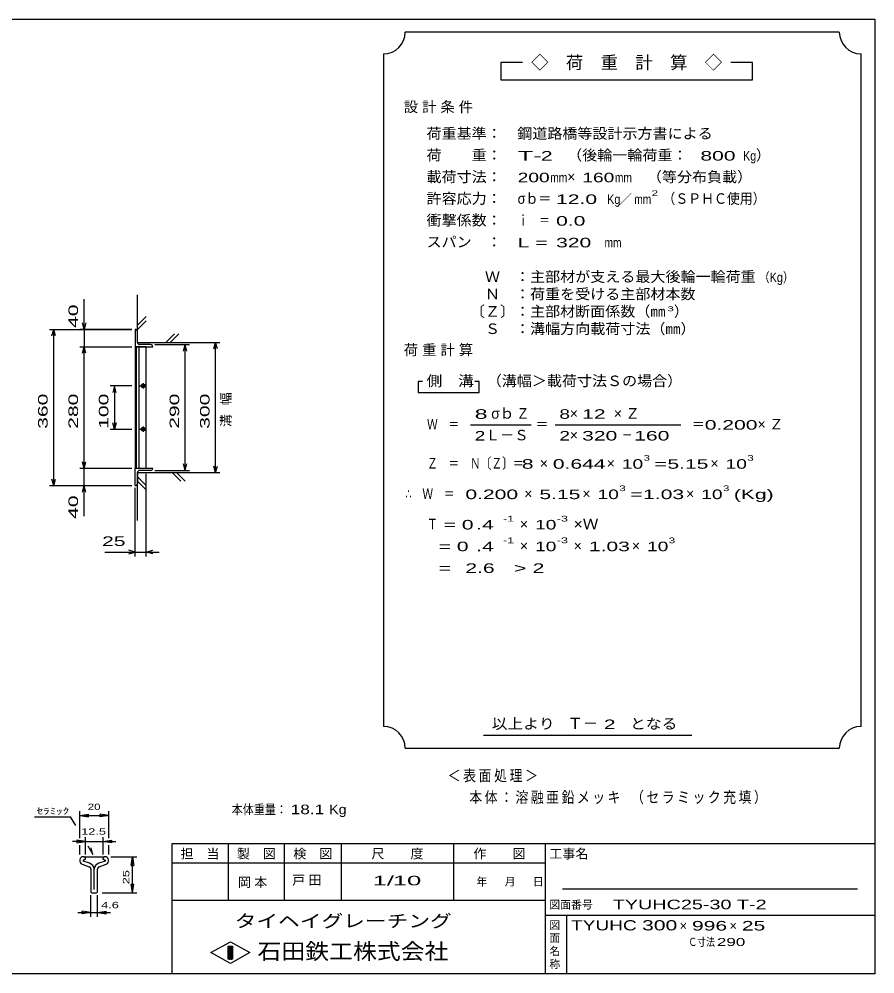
# Model space of a CAD drawing. Units: millimetres, scale not verified. Extents: x -1820 to 1724, y -1285 to 1059.
# Drawn here: x -248 to 1724, y -1141 to 1059 of the extents above; entities that cross this region are included whole.
import ezdxf
from ezdxf.enums import TextEntityAlignment as Align

# ---------------------------------------------------------------- set-up
doc = ezdxf.new("R2010")
doc.units = ezdxf.units.MM
doc.header["$LTSCALE"] = 10
for name, color, linetype, lineweight in [('0_2', 150, 'Continuous', 25), ('16', 3, 'Continuous', 25), ('22', 2, 'Continuous', 25), ('32', 4, 'Continuous', 25)]:
    doc.layers.add(name, color=color, linetype=linetype, lineweight=lineweight)
doc.styles.add('ベクトル', font='')
doc.styles.get('ベクトル').set_extended_font_data('ベクトル')

msp = doc.modelspace()

# ---------------------------------------------------------------- linework, layer by layer
at = {"layer": '0_2'}
for p, q in [((-1736, 1059), (1724, 1059)), ((1724, 1059), (1724, -1141)), ((1724, -841), (104, -841)), ((104, -841), (104, -1141)), ((234, -841), (234, -971)), ((364, -971), (364, -841)), ((494, -841), (494, -971)), ((754, -971), (754, -841)), ((964, -841), (964, -1141)), ((964, -886), (104, -886)), ((1684, -946), (1004, -946)), ((104, -971), (964, -971)), ((964, -1006), (1724, -1006)), ((1014, -1141), (1014, -1006)), ((194, -1092), (239, -1067)), ((234, -1077), (244, -1077)), ((234, -1107), (234, -1077)), ((234, -1077), (236, -1077)), ((236, -1077), (236, -1107)), ((238, -1107), (238, -1077)), ((238, -1077), (240, -1077)), ((239, -1067), (284, -1092)), ((240, -1077), (240, -1107)), ((242, -1107), (242, -1077)), ((242, -1077), (244, -1077)), ((244, -1077), (244, -1107)), ((244, -1077), (244, -1107)), ((239, -1117), (194, -1092)), ((284, -1092), (239, -1117)), ((244, -1107), (234, -1107)), ((236, -1107), (238, -1107)), ((240, -1107), (242, -1107)), ((1724, -1141), (-1736, -1141))]:
    msp.add_line(p, q, dxfattribs=at)
at = {"layer": '16'}
for p, q in [((20, 344), (20, 304)), ((25, 314), (25, 339)), ((55, 309), (30, 309)), ((20, 304), (60, 304)), ((20, 304), (20, 24)), ((45, 304), (20, 304)), ((22, 304), (22, 24)), ((29, 24), (29, 304)), ((45, 24), (45, 304)), ((38, 220), (38, 208)), ((30, 214), (46, 214)), ((40, 217), (36, 217)), ((36, 211), (40, 211)), ((30, 114), (46, 114)), ((40, 117), (36, 117)), ((36, 111), (40, 111)), ((38, 120), (38, 108)), ((20, 24), (60, 24)), ((20, -16), (20, 24)), ((20, 24), (45, 24)), ((25, 14), (25, -11)), ((55, 19), (30, 19))]:
    msp.add_line(p, q, dxfattribs=at)
for centre, radius, start, end in [((20, 339), 5, 0, 90), ((30, 314), 5, 180, 270), ((55, 304), 5, 0, 90), ((36, 214), 3, 90, 270), ((38, 214), 4, 46.6, 133.4), ((38, 214), 4, 226.6, 313.4), ((40, 214), 3, 270, 90), ((36, 114), 3, 90, 270), ((38, 114), 4, 46.6, 133.4), ((38, 114), 4, 226.6, 313.4), ((40, 114), 3, 270, 90), ((55, 24), 5, 270, 0), ((30, 14), 5, 90, 180), ((20, -11), 5, 270, 0)]:
    msp.add_arc(centre, radius, start, end, dxfattribs=at)
at = {"layer": '22', "color": 4}
for p, q in [((1642, 1029), (642, 1029)), ((592, 979), (592, -571)), ((1692, -571), (1692, 979)), ((912, 959), (862, 959)), ((862, 959), (862, 919)), ((1442, 959), (1392, 959)), ((1442, 919), (1442, 959)), ((862, 919), (1442, 919)), ((25, 314), (25, 424)), ((-98, 344), (-98, 414)), ((25, 354), (45, 374)), ((-98, 344), (-102, 359)), ((-94, 359), (-98, 344)), ((25, 344), (45, 364)), ((-178, 344), (12, 344)), ((-172, 329), (-168, 344)), ((-164, 329), (-168, 344)), ((-168, -16), (-168, 344)), ((12, 344), (-108, 344)), ((-98, 344), (-98, 304)), ((90, 314), (110, 334)), ((100, 314), (120, 334)), ((25, 314), (215, 314)), ((65, 309), (145, 309)), ((131, 294), (135, 309)), ((139, 294), (135, 309)), ((135, 19), (135, 309)), ((201, 299), (205, 314)), ((209, 299), (205, 314)), ((205, 14), (205, 314)), ((-108, 304), (12, 304)), ((-102, 289), (-98, 304)), ((-94, 289), (-98, 304)), ((-98, 24), (-98, 304)), ((682, 224), (672, 224)), ((672, 224), (672, 199)), ((812, 224), (802, 224)), ((812, 199), (812, 224)), ((12, 214), (-38, 214)), ((-28, 214), (-32, 199)), ((-24, 199), (-28, 214)), ((-28, 214), (-28, 114)), ((672, 199), (812, 199)), ((-38, 114), (12, 114)), ((-28, 114), (-32, 129)), ((-24, 129), (-28, 114)), ((792, 124), (932, 124)), ((987, 124), (1277, 124)), ((-108, 24), (12, 24)), ((-98, 24), (-102, 39)), ((-98, 24), (-94, 39)), ((-98, -16), (-98, 24)), ((135, 19), (131, 34)), ((135, 19), (139, 34)), ((205, 14), (201, 29)), ((205, 14), (209, 29)), ((25, 14), (215, 14)), ((25, -96), (25, 14)), ((45, -16), (25, 4)), ((45, -179), (45, 11)), ((65, 19), (145, 19)), ((125, -6), (105, 14)), ((135, -6), (115, 14)), ((-178, -16), (12, -16)), ((-168, -16), (-172, -1)), ((-168, -16), (-164, -1)), ((-108, -16), (12, -16)), ((-102, -31), (-98, -16)), ((-94, -31), (-98, -16)), ((-98, -86), (-98, -16)), ((20, -179), (20, -21)), ((45, -26), (25, -6)), ((-50, -169), (20, -169)), ((20, -169), (5, -165)), ((5, -173), (20, -169)), ((20, -169), (45, -169)), ((45, -169), (60, -165)), ((60, -173), (45, -169)), ((45, -169), (75, -169)), ((822, -591), (1302, -591)), ((642, -621), (1642, -621))]:
    msp.add_line(p, q, dxfattribs=at)
for centre, start, end in [((592, 1029), 270, 0), ((1692, 1029), 180, 270), ((592, -621), 0, 90), ((1692, -621), 90, 180)]:
    msp.add_arc(centre, 50, start, end, dxfattribs=at)
at = {"layer": '32'}
for p, q in [((-108, -828), (-108, -766)), ((-41.33, -828), (-41.33, -766)), ((-212.33, -779), (-129, -779)), ((-117.33, -799), (-129, -779)), ((-108, -776), (-88, -773)), ((-108, -776), (-88, -779)), ((-108, -776), (-41.33, -776)), ((-88, -779), (-88, -773)), ((-41.33, -776), (-61.33, -773)), ((-61.33, -779), (-61.33, -773)), ((-41.33, -776), (-61.33, -779)), ((-94.67, -836), (-124.67, -836)), ((-94.67, -836), (-114.67, -833)), ((-114.67, -833), (-114.67, -839)), ((-114.67, -839), (-94.67, -836)), ((-94.67, -866), (-94.67, -826)), ((-94.67, -836), (-54.67, -836)), ((-54.67, -826), (-54.67, -866)), ((-54.67, -836), (-34.67, -833)), ((-34.67, -839), (-54.67, -836)), ((-54.67, -836), (-24.67, -836)), ((-34.67, -833), (-34.67, -839)), ((-108, -866), (-108, -844)), ((-89.67, -846), (-78, -866)), ((-78, -866), (-81.67, -850.33)), ((-41.33, -866), (-41.33, -844)), ((-99.53, -878.71), (-94.73, -876.38)), ((-97.7, -871), (-50.87, -871)), ((-94.73, -876.38), (-94.73, -875.61)), ((-54.67, -875.61), (-54.67, -876.38)), ((-54.67, -876.38), (-49.87, -878.71)), ((-36.33, -871), (23.67, -871)), ((10.67, -891), (13.67, -871)), ((13.67, -871), (16.67, -891)), ((13.67, -954.33), (13.67, -871)), ((-102.6, -888.26), (-86.36, -893.96)), ((-85.66, -886.09), (-100.06, -881.03)), ((-82.37, -899.64), (-82.37, -952.04)), ((-74.67, -946.7), (-74.67, -899.8)), ((-67.03, -952.04), (-67.03, -899.64)), ((-49.34, -881.03), (-63.74, -886.09)), ((-63.04, -893.96), (-46.81, -888.26)), ((10.67, -891), (16.67, -891)), ((13.67, -954.33), (10.67, -934.33)), ((10.67, -934.33), (16.67, -934.33)), ((13.67, -954.33), (16.67, -934.33)), ((-82.33, -1009.33), (-82.33, -959.33)), ((-80.03, -954.37), (-69.37, -954.37)), ((-67, -1009.33), (-67, -959.33)), ((-56.33, -954.33), (23.67, -954.33)), ((-112.33, -999.33), (-82.33, -999.33)), ((-82.33, -999.33), (-102.33, -996.33)), ((-102.33, -1002.33), (-102.33, -996.33)), ((-82.33, -999.33), (-102.33, -1002.33)), ((-82.33, -999.33), (-67, -999.33)), ((-67, -999.33), (-47, -996.33)), ((-67, -999.33), (-47, -1002.33)), ((-67, -999.33), (-37, -999.33)), ((-47, -1002.33), (-47, -996.33))]:
    msp.add_line(p, q, dxfattribs=at)
for centre, radius, start, end in [((-99.03, -880), 9, 90.98, 246.68), ((-98.98, -880.05), 1.47, 111.91, 222.33), ((-99.56, -875.82), 4.83, 2.5, 85.55), ((-49.84, -875.82), 4.83, 94.45, 177.5), ((-50.37, -880), 9, 293.32, 89.02002), ((-50.42, -880.05), 1.47, 317.67, 68.08999), ((-88.36, -899.63), 6, 0, 70.58), ((-89.97, -900.81), 15.33, 3.78, 73.7), ((-59.44, -900.81), 15.33, 106.3, 176.22), ((-61.04, -899.63), 6, 109.42, 180), ((-80.03, -952.04), 2.33, 180, 270), ((-69.37, -952.04), 2.33, 270, 0)]:
    msp.add_arc(centre, radius, start, end, dxfattribs=at)

# ---------------------------------------------------------------- texts
at = {"layer": '0_2', "style": 'ベクトル'}
for s, height, p in [('担\u3000当', 21.99, (124, -864)), ('製\u3000図', 21.99, (254, -864)), ('検\u3000図', 21.99, (384, -864)), ('尺\u3000\u3000度', 21.99, (564, -864)), ('作\u3000\u3000図', 21.99, (799, -864)), ('工事名', 21.99, (974, -864)), ('年', 18.33, (806, -928.5)), ('月', 18.33, (871, -928.5)), ('日', 18.33, (936, -928.5)), ('図面番号', 18.33, (974, -981.5)), ('図', 18.33, (974, -1028.5)), ('面', 18.33, (974, -1058.5)), ('名', 18.33, (974, -1088.5)), ('称', 18.33, (974, -1118.5))]:
    msp.add_text(s, height=height, dxfattribs=at).set_placement(p, align=Align.MIDDLE_LEFT)
at = {"layer": '0_2', "color": 222, "style": 'ベクトル'}
for s, height, width, p in [('タイヘイグレーチング', 29.33, 1.25, (249, -1019)), ('石田鉄工株式会社', 36.66, 1.1, (301.5, -1089))]:
    msp.add_text(s, height=height, dxfattribs=dict(at, width=width)).set_placement(p, align=Align.MIDDLE_LEFT)
at = {"layer": '22', "style": 'ベクトル'}
for s, height, p in [('◇\u3000荷\u3000重\u3000計\u3000算\u3000◇', 29.33, (932, 959)), ('）', 24.19, (1450, 745.5)), ('×', 24.19, (1015, 695.5)), ('／', 21.99, (1134.5, 644)), ('）', 24.19, (1261, 385.5)), ('σｂ', 24.19, (840, 150.5)), ('×', 24.19, (1021, 150.5)), ('Ｌ－Ｓ', 24.19, (827, 100.5)), ('×', 24.19, (1021, 100.5)), ('×', 24.19, (952, 35.5)), ('×', 24.19, (1106, 35.5)), ('×', 24.19, (1345, 35.5)), ('×', 24.19, (916, -34.5)), ('×', 24.19, (1050, -34.5)), ('×', 24.19, (1289, -34.5)), ('×', 24.19, (906, -104.5)), ('×', 24.19, (906, -154.5)), ('×', 24.19, (1030, -154.5)), ('×', 24.19, (1164, -154.5)), ('Ｔ－', 25.66, (1016, -563.5)), ('×', 21.99, (1274, -1030)), ('×', 21.99, (1389, -1030))]:
    msp.add_text(s, height=height, dxfattribs=at).set_placement(p, align=Align.MIDDLE_LEFT)
for s, height, width, p in [('荷重基準：\u3000', 24.19, 1.05, (691, 795.5)), ('鋼道路橋等設計示方書による', 24.19, 1.05, (900, 795.5)), ('荷\u3000\u3000重：\u3000', 24.19, 1.05, (691, 745.5)), ('T-', 21.99, 2, (901, 744)), (' 2 ', 21.99, 1.65, (941, 744)), ('（後輪一輪荷重：', 24.19, 1.05, (1015, 745.5)), ('  800', 21.99, 1.65, (1295, 744)), ('Kg', 21.99, 0.85, (1420, 744)), ('載荷寸法：\u3000', 24.19, 1.05, (691, 695.5)), ('200', 21.99, 1.5, (901, 694)), ('160', 21.99, 1.5, (1050, 694)), ('\u3000（等分布負載）', 24.19, 1.05, (1164, 695.5)), ('mm', 21.99, 0.8, (976, 694)), ('mm', 21.99, 0.8, (1125, 694)), ('許容応力：\u3000', 24.19, 1.05, (691, 645.5)), ('2', 13.2, 1.5, (1209.5, 658)), ('（ＳＰＨＣ使用）', 24.19, 0.9, (1234.5, 645.5)), ('σｂ＝', 24.19, 0.9, (901, 645.5)), (' 12.0', 21.99, 1.65, (976, 644)), ('Kg', 21.99, 0.85, (1107, 644)), ('mm', 21.99, 0.8, (1169.5, 644)), ('衝撃係数：\u3000', 24.19, 1.05, (691, 595.5)), ('ｉ\u3000＝', 24.19, 0.75, (901, 595.5)), (' 0.0', 21.99, 1.65, (976, 594)), ('スパン\u3000：\u3000', 24.19, 1.05, (691, 545.5)), ('L =', 21.99, 1.65, (901, 544)), (' 320 ', 21.99, 1.65, (976, 544)), ('mm', 21.99, 0.8, (1101, 544)), ('\u3000Ｗ\u3000：主部材が支える最大後輪一輪荷重', 24.19, 1.05, (791, 465.5)), ('（Kg）', 21.99, 0.85, (1456, 464)), ('\u3000Ｎ\u3000：荷重を受ける主部材本数', 24.19, 1.05, (791, 425.5)), ('〔Ｚ〕：主部材断面係数（㎜', 24.19, 1.05, (791, 385.5)), ('3', 11, 1.8, (1246, 391.5)), ('\u3000Ｓ\u3000：溝幅方向載荷寸法（㎜）', 24.19, 1.05, (791, 345.5)), ('側\u3000溝', 24.19, 1.1, (691, 225.5)), ('\u3000（溝幅＞載荷寸法Ｓの場合）', 24.19, 1.05, (795, 225.5)), ('8', 21.99, 1.8, (802, 149)), ('Ｚ', 24.19, 0.9, (898, 150.5)), ('8', 21.99, 1.5, (997, 149)), (' 12 ', 21.99, 1.65, (1036, 149)), ('Ｗ\u3000＝', 24.19, 0.75, (692, 125.5)), ('0.200', 21.99, 1.65, (1332, 124)), ('2', 21.99, 1.5, (802, 99)), ('＝', 24.19, 0.9, (942, 125.5)), ('2', 21.99, 1.5, (997, 99)), (' 320 ', 21.99, 1.65, (1036, 99)), (' 160 ', 21.99, 1.65, (1156, 99)), ('＝', 24.19, 0.9, (1302, 125.5)), ('－', 24.19, 0.75, (1141, 100.5)), ('Ｚ\u3000＝\u3000Ｎ〔Ｚ〕＝', 24.19, 0.75, (692, 35.5)), (' 8 ', 21.99, 1.65, (897, 34)), ('0.644', 21.99, 1.65, (982, 34)), ('10', 21.99, 1.5, (1141, 34)), ('3', 13.2, 1.5, (1191, 48)), ('5.15', 21.99, 1.65, (1246, 34)), ('10', 21.99, 1.5, (1380, 34)), ('3', 13.2, 1.5, (1430, 48)), ('=', 21.99, 1.7, (1216, 34)), ('3', 13.2, 1.5, (1135, -22)), ('3', 13.2, 1.5, (1374, -22)), ('∴\u3000Ｗ\u3000＝', 24.19, 0.75, (642, -34.5)), (' 0.200', 21.99, 1.65, (767, -36)), ('5.15', 21.99, 1.65, (951, -36)), ('10', 21.99, 1.5, (1085, -36)), ('=', 21.99, 1.7, (1160, -36)), ('1.03', 21.99, 1.65, (1190, -36)), ('10', 21.99, 1.5, (1324, -36)), ('(Kg)', 21.99, 1.65, (1399, -36)), ('-1', 13.2, 1.65, (867, -92)), ('-3', 13.2, 1.65, (991, -92)), ('Ｔ', 24.19, 0.75, (692, -104.5)), (' = 0', 21.99, 1.65, (717, -106)), (' .4 ', 21.99, 1.65, (792, -106)), ('10', 21.99, 1.5, (941, -106)), ('×Ｗ', 24.19, 1.1, (1030, -104.5)), (' 25 ', 21.99, 1.65, (-70, -144)), ('  = 0', 21.99, 1.65, (692, -156)), (' .4 ', 21.99, 1.65, (792, -156)), ('-1', 13.2, 1.65, (867, -142)), ('10', 21.99, 1.5, (941, -156)), ('-3', 13.2, 1.65, (991, -142)), ('1.03', 21.99, 1.65, (1065, -156)), ('10', 21.99, 1.5, (1199, -156)), ('3', 13.2, 1.5, (1249, -142)), (' 2.6', 21.99, 1.65, (767, -206)), (' 2 ', 21.99, 1.65, (922, -206)), ('  =', 21.99, 1.65, (692, -206)), ('>', 21.99, 1.7, (892, -206)), ('以上より\u3000', 24.19, 1.1, (841, -564.5)), (' 2 ', 21.99, 1.65, (1086, -566)), ('となる', 24.19, 1.1, (1160, -564.5)), ('本体重量：', 21.99, 0.85, (242, -762)), (' 18.1', 21.99, 1.35, (367, -762)), ('Kg', 21.99, 1.1, (467, -762)), ('1/', 21.99, 2, (567, -926)), (' 10 ', 21.99, 2, (597, -926)), ('TYUHC25-30 T-2', 21.99, 1.55, (1120, -981)), ('TYUHC', 23.46, 1.4, (1024, -1029)), (' 300 ', 23.46, 1.55, (1174, -1029)), (' 996 ', 21.99, 1.65, (1289, -1030)), (' 25 ', 21.99, 1.65, (1404, -1030)), ('Ｃ寸法：', 18.33, 0.8, (1294, -1067.5)), (' 290 ', 18.33, 1.6, (1349, -1067.5))]:
    msp.add_text(s, height=height, dxfattribs=dict(at, width=width)).set_placement(p, align=Align.MIDDLE_LEFT)
at = {"layer": '22', "style": 'ベクトル', "width": 1.65}
for s, p in [(' 40 ', (-123, 334)), (' 360 ', (-193, 101.5)), (' 280 ', (-123, 101.5)), (' 100 ', (-53, 101.5)), (' 290 ', (110, 101.5)), (' 300 ', (180, 101.5)), (' 40 ', (-123, -106))]:
    msp.add_text(s, height=21.99, rotation=90, dxfattribs=at).set_placement(p, align=Align.MIDDLE_LEFT)
at = {"layer": '22', "attachment_point": 4, "style": 'ベクトル'}
for s, insert, char_height in [('\\T1.28;設計条件', (638.5, 855.5), 24.19), ('\\T1.28;荷重計算', (638.5, 295.5), 24.19), ('\\T1.42;×Ｚ', (1122.5, 150.5), 24.19), ('\\T1.42;×Ｚ', (1453.5, 125.5), 24.19), ('\\T1.2;\\W0.85;＜表面処理＞', (739.5, -685.5), 25.66), ('\\T1.19;\\W0.85;本体：溶融亜鉛メッキ', (789.5, -735.5), 25.66), ('\\T1.19;\\W0.85;（セラミック充填）', (1162, -735.5), 25.66), ('\\T1.25;岡本\u3000', (256.5, -931), 21.99), ('\\T1.25;戸田\u3000', (381.5, -926), 21.99)]:
    msp.add_mtext(s, dxfattribs=dict(at, insert=insert, char_height=char_height))
at = {"layer": '22', "insert": (230, 119), "char_height": 21.99, "attachment_point": 4, "rotation": 90, "style": 'ベクトル'}
msp.add_mtext('\\T1.67;溝幅', dxfattribs=at)
at = {"layer": '32', "color": 2, "style": 'ベクトル'}
for s, width, p in [('ｾﾗﾐｯｸ', 1.5, (-207.33, -766)), ('20', 1.35, (-89.67, -756)), ('12.5', 1.5, (-104.67, -813)), (' 4.6 ', 1.5, (-67, -982.33))]:
    msp.add_text(s, height=14.66, dxfattribs=dict(at, width=width)).set_placement(p, align=Align.MIDDLE_LEFT)
at = {"layer": '32', "color": 2, "style": 'ベクトル', "width": 1.5}
msp.add_text(' 25 ', height=14.66, rotation=90, dxfattribs=at).set_placement((-1.33, -942.67), align=Align.MIDDLE_LEFT)

doc.saveas('drawing.dxf')
